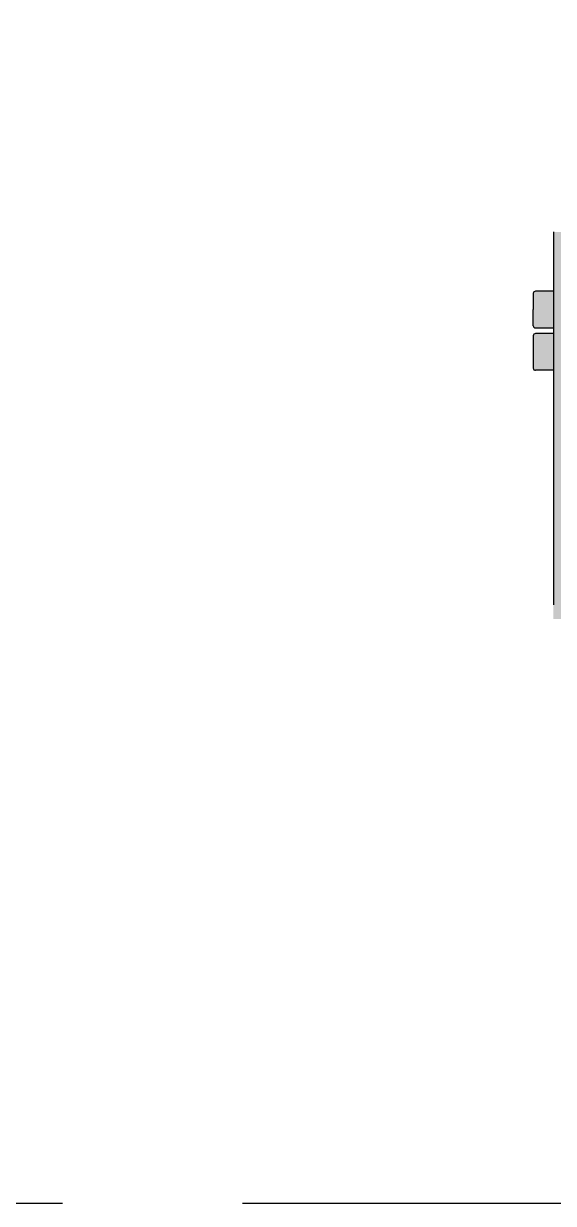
# Model space of a CAD drawing. Extents: x -1899985 to -450366, y 556196 to 2151267.
# Drawn here: x -1659907 to -1659613, y 568527 to 569183 of the extents above; entities that cross this region are included whole.
import ezdxf

# ---------------------------------------------------------------- set-up
doc = ezdxf.new("R2010")
doc.units = 0
doc.header["$LTSCALE"] = 1000
doc.header["$MEASUREMENT"] = 0
doc.linetypes.add('DASH', pattern=[0.35, 0.25, -0.1])
for name, color, linetype in [('5剖面线层', 2, 'Continuous'), ('A-LIN-V', 9, 'Continuous'), ('EWHS5T6M-2', 7, 'Continuous')]:
    doc.layers.add(name, color=color, linetype=linetype)

# ---------------------------------------------------------------- blocks, each defined once
blk = doc.blocks.new('zw$A4DD')
at = {"layer": '5剖面线层'}
h = blk.add_hatch(color=252, dxfattribs=at)
h.dxf.hatch_style = 1
h.paths.add_polyline_path([(7.1, 218.76), (7.1, 214.01), (7.1, 209.01), (15.1, 209.01), (15.1, 214.01), (15.1, 218.76), (15.1, 223.51), (17.1, 223.51), (17.1, 230.51), (15.1, 230.51), (15.1, 299.5), (16.1, 299.5), (16.1, 296.5), (16.6, 296), (17.1, 291.5), (17.6, 291), (19.1, 291), (19.1, 331), (17.6, 331), (17.1, 330.5), (16.6, 326), (16.1, 325.5), (15.1, 325.5), (15.1, 345.99), (7.1, 345.99), (7.1, 312), (7.1, 311), (7.1, 310), (7.1, 297)])
h.paths.add_polyline_path([(0, 309.2), (0, 297.8, 0.414214), (0.8, 297), (7.1, 297), (7.1, 310), (0.8, 310, 0.414214)])
h.paths.add_polyline_path([(0, 318.5), (0, 312.8, 0.414214), (0.8, 312), (7.1, 312), (7.1, 325), (0.8, 325, 0.414214), (0, 324.2), (0, 321.93), (0, 318.5)])
at = {"layer": 'EWHS5T6M-2', "color": 7, "linetype": 'Continuous'}
for p, q in [((7.1, 345.99), (7.1, 311)), ((7.1, 345.99), (7.1, 311)), ((0, 324.2), (0, 318.5)), ((0, 324.2), (0, 318.5)), ((0, 321.93), (0, 321.93)), ((0, 321.93), (0, 321.93)), ((7.1, 325), (0.8, 325)), ((7.1, 325), (0.8, 325)), ((0, 312.8), (0, 318.5)), ((0, 312.8), (0, 318.5)), ((0, 309.2), (0, 297.8)), ((0, 309.2), (0, 297.8)), ((0.8, 312), (7.1, 312)), ((0.8, 312), (7.1, 312)), ((7.1, 310), (0.8, 310)), ((7.1, 310), (0.8, 310)), ((7.1, 311), (7.1, 218.76)), ((7.1, 311), (7.1, 218.76)), ((7.1, 297), (0.8, 297)), ((7.1, 297), (0.8, 297)), ((7.1, 218.76), (7.1, 214.01)), ((7.1, 218.76), (7.1, 214.01))]:
    blk.add_line(p, q, dxfattribs=at)
for centre, start, end in [((0.8, 324.2), 90, 180), ((0.8, 324.2), 90, 180), ((0.8, 312.8), 180, 270), ((0.8, 312.8), 180, 270), ((0.8, 309.2), 90, 180), ((0.8, 309.2), 90, 180), ((0.8, 297.8), 180, 270), ((0.8, 297.8), 180, 270)]:
    blk.add_arc(centre, 0.8, start, end, dxfattribs=at)
blk = doc.blocks.new('5555rrrrrrrrrrr')
at = {"color": 6, "linetype": 'DASH'}
blk.add_lwpolyline([(-1626650, 568562.45), (-1636625, 568562.45), (-1636625, 574792.49), (-1626650, 574792.49)], close=True, dxfattribs=at)
at = {"xscale": 1.571585729816195, "yscale": 1.571585729816195, "zscale": 1.571585729816195, "rotation": 359.9999999998954}
blk.add_blockref('zw$A4DD', (-1631638.43, 568558.91), dxfattribs=at)

msp = doc.modelspace()

# ---------------------------------------------------------------- block references
at = {"layer": 'A-LIN-V'}
msp.add_blockref('5555rrrrrrrrrrr', (-27985.4, -35.04), dxfattribs=at)

doc.saveas('drawing.dxf')
